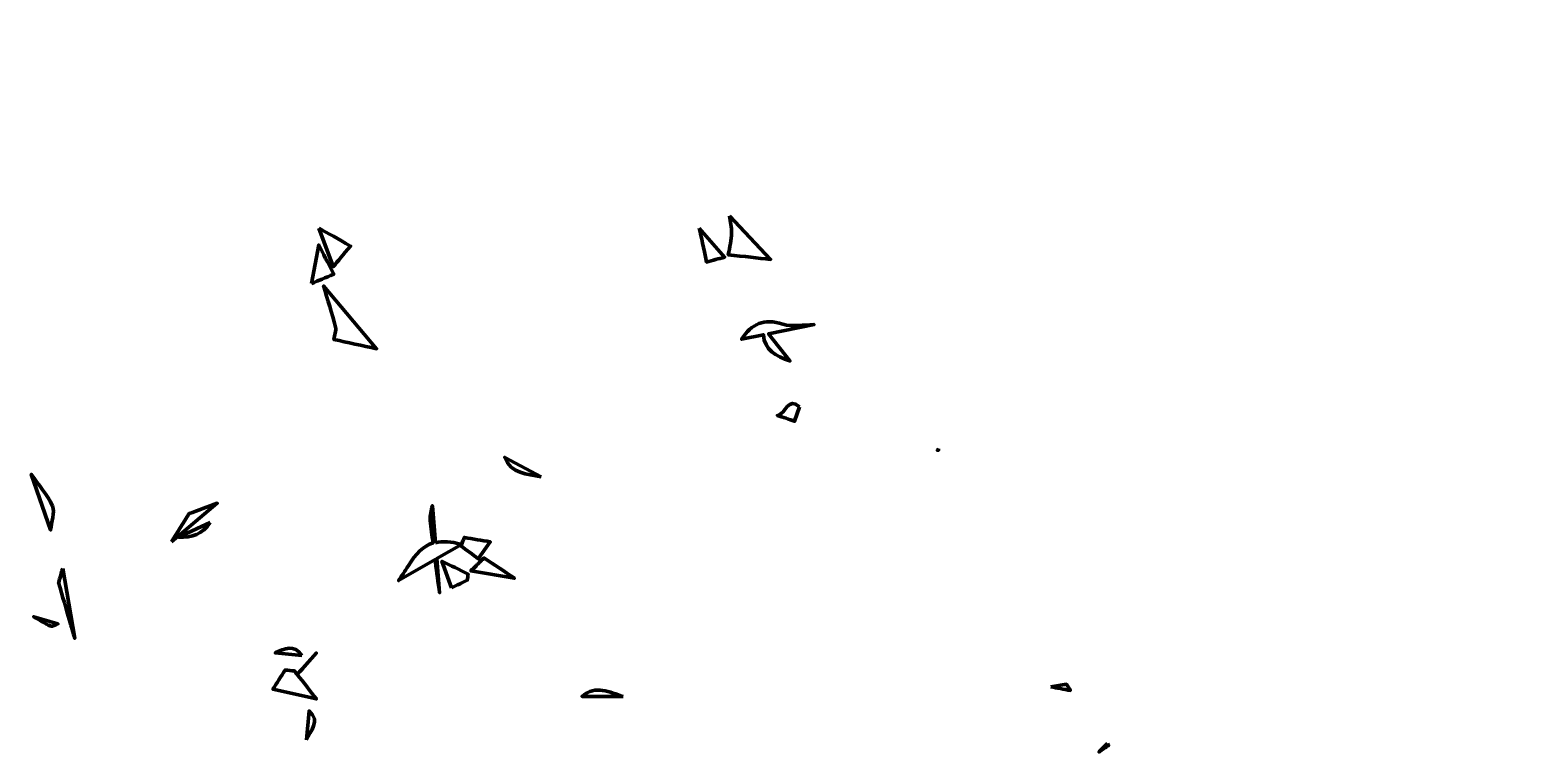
# Model space of a CAD drawing. Header units: inches. Extents: x 241 to 713, y -327 to -200.
# Drawn here: x 443.94 to 488.42, y -291.22 to -269.83 of the extents above; entities that cross this region are included whole.
import ezdxf

# ---------------------------------------------------------------- set-up
doc = ezdxf.new("R2010")
doc.units = ezdxf.units.IN
doc.header["$MEASUREMENT"] = 0
doc.layers.add('Layer 2', color=7, linetype='Continuous')
doc.layers.add('Layer 5', color=7, linetype='Continuous')
picture_1 = doc.add_image_def('image1.png', size_in_pixel=(128, 127))

# ---------------------------------------------------------------- blocks, each defined once
blk = doc.blocks.new('block 3')
at = {"layer": 'Layer 5', "color": 12, "lineweight": 70, "true_color": 0xcc0000}
for points, knots in [([(452.478, -275.69), (452.478, -275.69), (452.907, -276.831), (452.907, -276.831), (453.048, -276.663), (453.19, -276.489), (453.418, -276.223), (453.038, -276.005), (452.755, -275.848), (452.478, -275.69)], [0, 0, 0, 0, 1, 1, 1, 2, 2, 2, 3, 3, 3, 3]), ([(463.731, -275.69), (463.791, -275.973), (463.856, -276.261), (463.948, -276.695), (464.128, -276.647), (464.302, -276.598), (464.481, -276.549), (464.481, -276.549), (463.731, -275.69), (463.731, -275.69)], [0, 0, 0, 0, 1, 1, 1, 2, 2, 2, 3, 3, 3, 3]), ([(464.622, -275.332), (464.649, -275.5), (464.698, -275.669), (464.687, -275.832), (464.682, -276.043), (464.628, -276.25), (464.589, -276.478), (465.073, -276.532), (465.459, -276.576), (465.839, -276.619), (465.839, -276.619), (464.622, -275.332), (464.622, -275.332)], [0, 0, 0, 0, 1, 1, 1, 2, 2, 2, 3, 3, 3, 4, 4, 4, 4]), ([(452.26, -277.331), (452.467, -277.244), (452.673, -277.157), (452.918, -277.054), (452.739, -276.701), (452.608, -276.446), (452.478, -276.19), (452.478, -276.19), (452.26, -277.331), (452.26, -277.331)], [0, 0, 0, 0, 1, 1, 1, 2, 2, 2, 3, 3, 3, 3]), ([(452.972, -278.619), (452.999, -278.728), (452.94, -278.858), (452.923, -278.989), (453.331, -279.075), (453.76, -279.168), (454.189, -279.26), (454.189, -279.26), (452.619, -277.402), (452.619, -277.402), (452.739, -277.809), (452.869, -278.211), (452.972, -278.619)], [0, 0, 0, 0, 1, 1, 1, 2, 2, 2, 3, 3, 3, 4, 4, 4, 4]), ([(466.198, -278.532), (465.649, -278.353), (465.274, -278.521), (464.981, -278.978), (464.981, -278.978), (465.629, -278.848), (465.629, -278.848), (465.658, -279.289), (465.996, -279.484), (466.41, -279.619), (466.41, -279.619), (465.779, -278.818), (465.779, -278.818), (465.779, -278.818), (467.127, -278.548), (467.127, -278.548), (466.817, -278.548), (466.48, -278.624), (466.198, -278.532)], [0, 0, 0, 0, 1, 1, 1, 2, 2, 2, 3, 3, 3, 4, 4, 4, 5, 5, 5, 6, 6, 6, 6]), ([(466.698, -280.977), (466.355, -280.667), (466.29, -281.195), (466.04, -281.233), (466.209, -281.292), (466.383, -281.347), (466.551, -281.406), (466.551, -281.406), (466.698, -280.977), (466.698, -280.977)], [0, 0, 0, 0, 1, 1, 1, 2, 2, 2, 3, 3, 3, 3]), ([(470.802, -282.236), (470.802, -282.236), (470.768, -282.265), (470.768, -282.265), (470.785, -282.266), (470.796, -282.261), (470.813, -282.262), (470.809, -282.253), (470.805, -282.245), (470.802, -282.236)], [0, 0, 0, 0, 1, 1, 1, 2, 2, 2, 3, 3, 3, 3]), ([(459.053, -283.047), (459.053, -283.047), (457.977, -282.477), (457.977, -282.477), (458.178, -282.966), (458.634, -282.971), (459.053, -283.047)], [0, 0, 0, 0, 1, 1, 1, 2, 2, 2, 2]), ([(444.599, -283.917), (444.452, -283.575), (444.186, -283.287), (443.974, -282.977), (443.974, -282.977), (444.545, -284.623), (444.545, -284.623), (444.572, -284.384), (444.681, -284.107), (444.599, -283.917)], [0, 0, 0, 0, 1, 1, 1, 2, 2, 2, 3, 3, 3, 3]), ([(448.12, -284.976), (448.12, -284.976), (449.473, -283.835), (449.473, -283.835), (449.19, -283.939), (448.908, -284.042), (448.642, -284.14), (448.468, -284.417), (448.294, -284.699), (448.12, -284.976)], [0, 0, 0, 0, 1, 1, 1, 2, 2, 2, 3, 3, 3, 3]), ([(455.926, -285.002), (455.926, -285.002), (455.836, -283.906), (455.836, -283.906), (455.809, -284.047), (455.754, -284.194), (455.771, -284.335), (455.798, -284.558), (455.825, -284.786), (455.858, -285.009), (455.575, -285.096), (455.352, -285.319), (455.119, -285.694), (455.032, -285.84), (454.928, -285.976), (454.836, -286.123), (454.836, -286.123), (455.918, -285.5), (455.918, -285.5), (455.922, -285.526), (455.924, -285.553), (455.928, -285.58), (455.966, -285.878), (456.01, -286.177), (456.048, -286.482), (456.048, -286.482), (455.965, -285.473), (455.965, -285.473), (455.965, -285.473), (456.694, -285.052), (456.694, -285.052), (456.388, -284.963), (456.144, -284.951), (455.926, -285.002)], [0, 0, 0, 0, 1, 1, 1, 2, 2, 2, 3, 3, 3, 4, 4, 4, 5, 5, 5, 6, 6, 6, 7, 7, 7, 8, 8, 8, 9, 9, 9, 10, 10, 10, 11, 11, 11, 11]), ([(449.261, -284.406), (449.261, -284.406), (448.332, -284.835), (448.332, -284.835), (448.723, -284.868), (449.038, -284.737), (449.261, -284.406)], [0, 0, 0, 0, 1, 1, 1, 2, 2, 2, 2]), ([(456.694, -285.052), (456.689, -285.063), (456.684, -285.08), (456.678, -285.091), (456.852, -285.221), (457.02, -285.351), (457.194, -285.476), (457.194, -285.476), (457.547, -284.976), (457.547, -284.976), (457.297, -284.933), (457.042, -284.889), (456.787, -284.846), (456.754, -284.917), (456.727, -284.982), (456.694, -285.052)], [0, 0, 0, 0, 1, 1, 1, 2, 2, 2, 3, 3, 3, 4, 4, 4, 5, 5, 5, 5]), ([(457.265, -285.547), (457.183, -285.634), (457.08, -285.737), (456.977, -285.835), (456.977, -285.835), (458.265, -286.052), (458.265, -286.052), (457.966, -285.851), (457.672, -285.656), (457.363, -285.449), (457.336, -285.482), (457.303, -285.514), (457.265, -285.547)], [0, 0, 0, 0, 1, 1, 1, 2, 2, 2, 3, 3, 3, 4, 4, 4, 4]), ([(444.903, -285.764), (444.849, -285.954), (444.795, -286.145), (444.784, -286.177), (444.903, -286.601), (445.007, -286.96), (445.104, -287.302), (445.159, -287.481), (445.213, -287.661), (445.262, -287.835), (445.262, -287.835), (444.903, -285.764), (444.903, -285.764)], [0, 0, 0, 0, 1, 1, 1, 2, 2, 2, 3, 3, 3, 4, 4, 4, 4]), ([(456.406, -286.335), (456.559, -286.259), (456.711, -286.188), (456.868, -286.112), (456.879, -286.052), (456.885, -285.987), (456.895, -285.927), (456.64, -285.802), (456.379, -285.677), (456.118, -285.552), (456.118, -285.552), (456.406, -286.335), (456.406, -286.335)], [0, 0, 0, 0, 1, 1, 1, 2, 2, 2, 3, 3, 3, 4, 4, 4, 4]), ([(444.55, -287.47), (444.599, -287.492), (444.686, -287.432), (444.762, -287.405), (444.762, -287.405), (444.045, -287.193), (444.045, -287.193), (444.213, -287.291), (444.376, -287.394), (444.55, -287.47)], [0, 0, 0, 0, 1, 1, 1, 2, 2, 2, 3, 3, 3, 3]), ([(451.978, -288.334), (451.744, -287.998), (451.467, -288.128), (451.19, -288.264), (451.19, -288.264), (451.978, -288.334), (451.978, -288.334)], [0, 0, 0, 0, 1, 1, 1, 2, 2, 2, 2]), ([(451.842, -288.9), (452.027, -288.688), (452.222, -288.476), (452.407, -288.264), (452.407, -288.264), (451.842, -288.899), (451.842, -288.899), (451.815, -288.866), (451.788, -288.829), (451.761, -288.796), (451.668, -288.791), (451.576, -288.78), (451.483, -288.769), (451.359, -288.959), (451.239, -289.149), (451.119, -289.34), (451.119, -289.34), (452.407, -289.622), (452.407, -289.622), (452.217, -289.378), (452.027, -289.144), (451.842, -288.9)], [0, 0, 0, 0, 1, 1, 1, 2, 2, 2, 3, 3, 3, 4, 4, 4, 5, 5, 5, 6, 6, 6, 7, 7, 7, 7]), ([(461.481, -289.552), (461.074, -289.432), (460.672, -289.188), (460.264, -289.552), (460.264, -289.552), (461.481, -289.552), (461.481, -289.552)], [0, 0, 0, 0, 1, 1, 1, 2, 2, 2, 2]), ([(474.126, -289.264), (474.317, -289.301), (474.51, -289.338), (474.708, -289.374), (474.668, -289.314), (474.63, -289.252), (474.591, -289.191), (474.591, -289.191), (474.126, -289.264), (474.126, -289.264)], [0, 0, 0, 0, 1, 1, 1, 2, 2, 2, 3, 3, 3, 3]), ([(452.119, -290.839), (452.206, -290.557), (452.559, -290.296), (452.19, -289.981), (452.19, -289.981), (452.119, -290.839), (452.119, -290.839)], [0, 0, 0, 0, 1, 1, 1, 2, 2, 2, 2]), ([(475.801, -290.946), (475.801, -290.946), (475.555, -291.193), (475.555, -291.193), (475.649, -291.127), (475.743, -291.061), (475.837, -290.995), (475.825, -290.979), (475.813, -290.962), (475.801, -290.946)], [0, 0, 0, 0, 1, 1, 1, 2, 2, 2, 3, 3, 3, 3])]:
    blk.add_open_spline(points, degree=3, knots=knots, dxfattribs=at)
blk = doc.blocks.new('block 2')
at = {"layer": 'Layer 5'}
blk.add_blockref('block 3', (0, 0), dxfattribs=at)

msp = doc.modelspace()

# ---------------------------------------------------------------- block references
at = {"layer": 'Layer 5'}
msp.add_blockref('block 2', (0, 0), dxfattribs=at)

# ---------------------------------------------------------------- pictures from other files: only their frames are drawn
at = {"layer": 'Layer 2'}
image = msp.add_image(picture_1, insert=(416, -327), size_in_units=(128, 127), dxfattribs=at)

doc.saveas('drawing.dxf')
